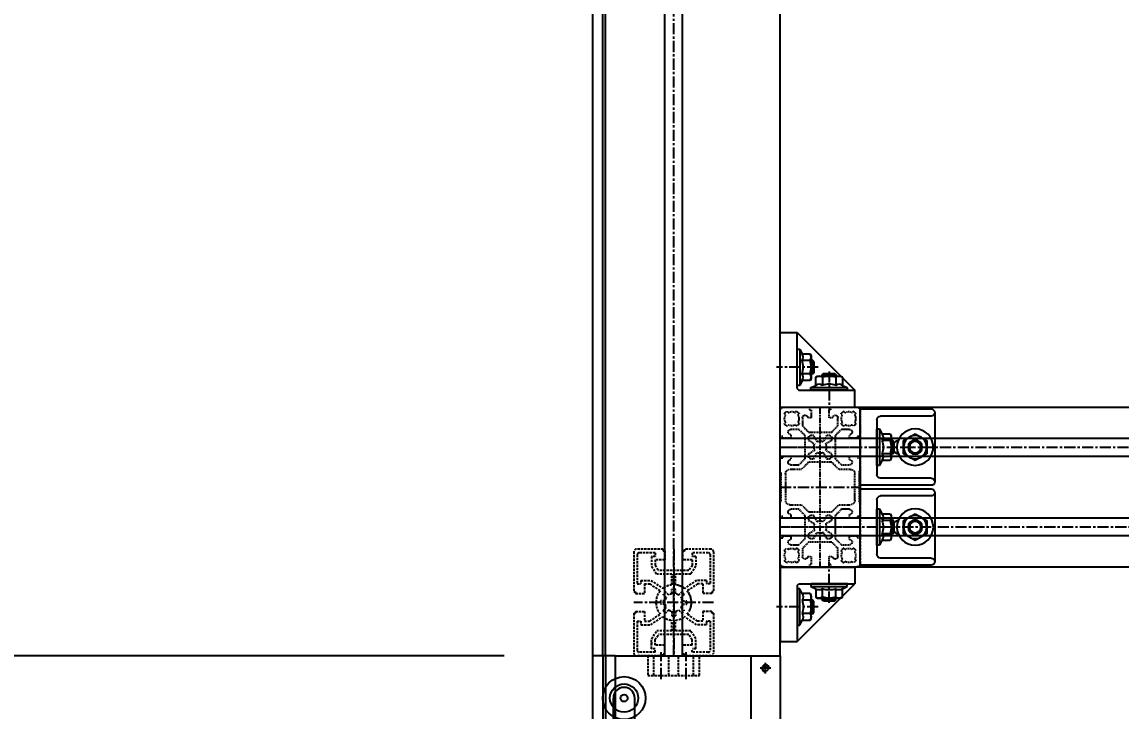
# Model space of a CAD drawing. Header units: inches. Extents: x 0 to 77285, y -118 to 40065.
# Drawn here: x 47100 to 47719, y 16039 to 16427 of the extents above; entities that cross this region are included whole.
import ezdxf

# ---------------------------------------------------------------- set-up
doc = ezdxf.new("R2010")
doc.units = ezdxf.units.IN
doc.header["$LTSCALE"] = 5
doc.header["$MEASUREMENT"] = 0
doc.linetypes.add('CENTER', pattern=[2, 1.25, -0.25, 0.25, -0.25])
doc.linetypes.add('HIDDEN', pattern=[0.375, 0.25, -0.125])
for name, color, linetype in [('11', 1, 'CENTER'), ('22', 2, 'HIDDEN'), ('44', 4, 'Continuous'), ('A', 8, 'Continuous'), ('B', 123, 'Continuous'), ('G', 231, 'Continuous'), ('T', 3, 'Continuous')]:
    doc.layers.add(name, color=color, linetype=linetype)
doc.styles.add('SCI', font='')
doc.styles.get('SCI').set_extended_font_data('Gulim')
doc.dimstyles.new('S', dxfattribs={"dimscale": 100, "dimtxt": 2.5, "dimasz": 2, "dimexe": 1.25, "dimexo": 0.625, "dimgap": -0.625, "dimtad": 1, "dimdec": 8, "dimtxsty": 'SCI', "dimcen": 2.5, "dimclrd": 1, "dimclre": 1, "dimclrt": 7, "dimadec": 8, "dimazin": 2, "dimtfac": 1, "dimtdec": 8, "dimtmove": 0, "dimatfit": 3, "dimfxl": 1, "dimarcsym": 0})
doc.dimstyles.new('SCH', dxfattribs={"dimtxt": 2.5, "dimasz": 2, "dimexe": 1.25, "dimexo": 0.625, "dimtad": 1, "dimdec": 8, "dimtxsty": 'SCI', "dimcen": 2.5, "dimclrd": 4, "dimclre": 4, "dimclrt": 7, "dimadec": 8, "dimazin": 2, "dimtfac": 1, "dimtdec": 8, "dimtmove": 0, "dimatfit": 3, "dimfxl": 1, "dimarcsym": 0})

# ---------------------------------------------------------------- blocks, each defined once
blk = doc.blocks.new('A$C527eae81')
for p, q in [((0, 76.5), (0, 0)), ((34, 76.5), (0, 76.5)), ((34, 76.5), (34, 67.45)), ((106, 76.5), (106, 67.45)), ((170, 76.5), (106, 76.5)), ((170, 76.5), (170, 0)), ((34, 67.45), (46.5, 67.45)), ((46.5, 67.45), (46.5, 38.25)), ((93.5, 67.45), (93.5, 38.25)), ((93.5, 67.45), (106, 67.45)), ((46.5, 38.25), (50, 38.25)), ((90, 38.25), (93.5, 38.25)), ((170, 0), (0, 0))]:
    blk.add_line(p, q)
at = {"color": 7, "linetype": 'Continuous'}
for centre in [(40, 38.25), (100, 38.25)]:
    blk.add_circle(centre, 3.324, dxfattribs=at)
blk.add_arc((70, 38.25), 20, 180, 0)
at = {"layer": '11'}
for p, q in [((70, 8.25), (70, 68.25)), ((-3, 50.5), (23, 50.5)), ((156.9, 50.5), (172.1, 50.5)), ((40, 32.25), (40, 44.25)), ((100, 32.25), (100, 44.25)), ((34, 38.25), (46.5, 38.25)), ((50, 38.25), (90, 38.25)), ((93.5, 38.25), (106, 38.25)), ((-3, 36.5), (23, 36.5)), ((156.9, 36.5), (172.1, 36.5))]:
    blk.add_line(p, q, dxfattribs=at)
at = {"layer": '22'}
for p, q in [((20, 76.5), (20, 0)), ((170, 58), (159, 58)), ((159, 58), (159, 29)), ((20, 54.688), (0, 54.688)), ((159, 54.7), (170, 54.7)), ((0, 46.312), (20, 46.312)), ((159, 46.3), (170, 46.3)), ((20, 40.688), (0, 40.688)), ((159, 40.7), (170, 40.7)), ((0, 32.312), (20, 32.312)), ((159, 32.3), (170, 32.3)), ((159, 29), (170, 29))]:
    blk.add_line(p, q, dxfattribs=at)
blk.add_arc((70, 38.25), 23.5, 180, 0, dxfattribs=at)
at = {"layer": 'T'}
for p, q in [((0, 55.5), (20, 55.5)), ((20, 45.5), (0, 45.5)), ((0, 41.5), (20, 41.5)), ((20, 31.5), (0, 31.5))]:
    blk.add_line(p, q, dxfattribs=at)
at = {"layer": 'T', "linetype": 'Continuous'}
for centre in [(40, 38.25), (100, 38.25)]:
    blk.add_arc(centre, 4, 260.008247, 189.992805, dxfattribs=at)
blk = doc.blocks.new('A$C9156b573')
for p, q in [((0, 0), (0, -16.5)), ((170, 0), (0, 0)), ((170, 0), (170, -16.5)), ((170, -16.5), (0, -16.5))]:
    blk.add_line(p, q)
blk.add_circle((88.5, -8.25), 3.5)
at = {"color": 7, "linetype": 'Continuous'}
for centre in [(35, -8.25), (163, -8.25)]:
    blk.add_circle(centre, 1.62, dxfattribs=at)
at = {"layer": '11'}
for p, q in [((35, -11.25), (35, -5.25)), ((88.5, -13.5), (88.5, -3)), ((163, -11.25), (163, -5.25)), ((32, -8.25), (38, -8.25)), ((83.25, -8.25), (93.75, -8.25)), ((160, -8.25), (166, -8.25))]:
    blk.add_line(p, q, dxfattribs=at)
at = {"layer": '22'}
for p, q in [((20, 0), (20, -5.25)), ((120, -5.25), (120, 0)), ((20, -5.25), (113.62, -5.25)), ((63.5, -16.5), (63.5, -5.25)), ((113.5, -16.5), (113.5, -5.25)), ((113.5, -5.25), (120, -5.25))]:
    blk.add_line(p, q, dxfattribs=at)
at = {"layer": 'T', "linetype": 'Continuous'}
for centre in [(35, -8.25), (163, -8.25)]:
    blk.add_arc(centre, 2, 260.00825, 189.9928, dxfattribs=at)
blk = doc.blocks.new('A$Ce908c1b8')
at = {"color": 7}
for p, q in [((0, 0), (0, 5.5)), ((170, 5.5), (0, 5.5)), ((170, 0), (0, 0)), ((170, 0), (170, 5.5))]:
    blk.add_line(p, q, dxfattribs=at)
at = {"layer": 'G'}
for p, q in [((0, 12.5), (170, 12.5)), ((0, 5.5), (0, 12.5)), ((170, 5.5), (170, 12.5))]:
    blk.add_line(p, q, dxfattribs=at)
blk = doc.blocks.new('A$C24025ef2')
for p, q in [((-6.96, 29.2), (-8.76, 32.34)), ((8.76, 32.34), (6.96, 29.2)), ((-16.67, 29.06), (-15.73, 25.57)), ((15.73, 25.57), (16.67, 29.06)), ((-25.57, 15.73), (-29.06, 16.67)), ((29.06, 16.67), (25.57, 15.73)), ((-32.34, 8.76), (-29.2, 6.96)), ((29.2, 6.96), (32.34, 8.76)), ((-29.2, -6.96), (-32.34, -8.76)), ((32.34, -8.76), (29.2, -6.96)), ((-29.06, -16.67), (-25.57, -15.73)), ((25.57, -15.73), (29.06, -16.67)), ((-15.73, -25.57), (-16.67, -29.06)), ((-8.76, -32.34), (-6.96, -29.2)), ((6.96, -29.2), (8.76, -32.34)), ((16.67, -29.06), (15.73, -25.57))]:
    blk.add_line(p, q)
for radius in [15.5, 12.5]:
    blk.add_circle((0, 0), radius)
at = {"linetype": 'Continuous'}
blk.add_circle((0, 0), 8.5, dxfattribs=at)
for start, end in [(105.15233, 119.84767), (60.15233, 74.84767), (150.15233, 164.84767), (15.15233, 29.84767), (195.15233, 209.84767), (330.15233, 344.84767), (240.15233, 254.84767), (285.15233, 299.84767)]:
    blk.add_arc((0, 0), 33.5, start, end, dxfattribs=at)
for centre, start, end in [((-23.47, 23.47), 254.81248, 15.18752), ((0, 33.18), 209.81248, 330.18752), ((23.47, 23.47), 164.81248, 285.18752), ((-33.18, 0), 299.81248, 60.18752), ((33.18, 0), 119.81248, 240.18752), ((-23.47, -23.47), 344.81248, 105.18752), ((23.47, -23.47), 74.81248, 195.18752), ((0, -33.18), 29.81248, 150.18752)]:
    blk.add_arc(centre, 8.02, start, end)
at = {"layer": '11'}
for p, q in [((0, -34.19), (0, 34.18)), ((-34.19, 0), (34.18, 0))]:
    blk.add_line(p, q, dxfattribs=at)
blk.add_circle((0, 0), 33.19, dxfattribs=at)
blk = doc.blocks.new('A$Cdc005fc0')
for p, q in [((-25.4, 6), (0, 6)), ((-25.4, -6), (0, -6))]:
    blk.add_line(p, q)
for centre, radius in [((-25.4, 0), 12.06), ((-25.4, 0), 7.94), ((0, 0), 12.06), ((0, 0), 7.94), ((-25.4, 0), 1.99), ((0, 0), 1.99)]:
    blk.add_circle(centre, radius)
for centre, start, end in [((-25.4, 0), 90, 270), ((0, 0), 270, 90)]:
    blk.add_arc(centre, 6, start, end)
blk = doc.blocks.new('A$Cbf78d022')
at = {"layer": 'B'}
blk.add_line((170, 100), (70, 100), dxfattribs=at)
blk.add_arc((70, 54.75), 45.25, 90, 270, dxfattribs=at)
for name, p in [('A$Ce908c1b8', (0, 93)), ('A$C527eae81', (0, 16.5)), ('A$C9156b573', (0, 16.5))]:
    blk.add_blockref(name, p)
at = {"layer": '22'}
blk.add_blockref('A$C24025ef2', (70, 54.75), dxfattribs=at)
at = {"layer": 'B'}
for p in [(95.4, 87.94), (146.2, 87.94)]:
    blk.add_blockref('A$Cdc005fc0', p, dxfattribs=at)
blk = doc.blocks.new('E0104-20170619.11435441E')
for p, q in [((-30, 6), (-30, 21)), ((-6, 22.5), (-28.5, 22.5)), ((-28, 10.5), (-28, 19.5)), ((-10.5, 20.5), (-27, 20.5)), ((-10.5, 20.5), (-10.5, 18.5)), ((-6, 22.5), (-6, 21.5)), ((-5, 21.5), (-6, 21.5)), ((-5, 21.5), (-5, 16.5)), ((5, 21.5), (5, 16.5)), ((6, 21.5), (5, 21.5)), ((6, 22.5), (6, 21.5)), ((28.5, 22.5), (6, 22.5)), ((10.5, 20.5), (10.5, 18.5)), ((27, 20.5), (10.5, 20.5)), ((28, 10.5), (28, 19.5)), ((30, 6), (30, 21)), ((-26, 10.5), (-26, 12.5)), ((-26, 12.5), (-20.39, 12.5)), ((-22.39, 12.5), (-24.08, 12.5)), ((-20.39, 12.5), (-16, 9.57)), ((-10.5, 18.5), (-12.5, 18.5)), ((-12.5, 18.5), (-12.5, 12.89)), ((-12.5, 12.89), (-7.95, 6.07)), ((-10.5, 16.5), (-10.5, 13.5)), ((-5, 16.5), (-10.5, 16.5)), ((-10.5, 13.5), (-6.54, 7.56)), ((10.5, 16.5), (5, 16.5)), ((10.5, 13.5), (6.54, 7.56)), ((12.5, 12.89), (7.95, 6.07)), ((12.5, 18.5), (10.5, 18.5)), ((10.5, 16.5), (10.5, 13.5)), ((12.5, 18.5), (12.5, 12.89)), ((20.39, 12.5), (16, 9.57)), ((26, 12.5), (20.39, 12.5)), ((26, 10.5), (26, 12.5)), ((-28, 10.5), (-26, 10.5)), ((-23, 10.5), (-24.08, 10.5)), ((-24, 10.5), (-21, 10.5)), ((-24, 5), (-24, 10.5)), ((-21, 10.5), (-18, 8.5)), ((-18, -8.5), (-18, 8.5)), ((-16, 1), (-16, 9.57)), ((-1, 4.9), (-1, 7.43)), ((1, 4.9), (1, 7.43)), ((16, 1), (16, 9.57)), ((21, 10.5), (18, 8.5)), ((18, -8.5), (18, 8.5)), ((24, 10.5), (21, 10.5)), ((24, 5), (24, 10.5)), ((28, 10.5), (26, 10.5)), ((-30, 6), (-29, 6)), ((-29, 5), (-29, 6)), ((-29, 5), (-24, 5)), ((-16, 1), (-9.95, 1)), ((-4.9, 1), (-7.43, 1)), ((-4.17, 2.76), (-5.96, 4.55)), ((-2.76, 4.17), (-4.55, 5.96)), ((2.76, 4.17), (4.55, 5.96)), ((4.17, 2.76), (5.96, 4.55)), ((4.9, 1), (7.43, 1)), ((9.95, 1), (16, 1)), ((29, 5), (24, 5)), ((29, 5), (29, 6)), ((30, 6), (29, 6)), ((-30, -21), (-30, -6)), ((-30, -6), (-29, -6)), ((-29, -6), (-29, -5)), ((-29, -5), (-24, -5)), ((-24, -10.5), (-24, -5)), ((-16, -9.57), (-16, -1)), ((-16, -1), (-9.95, -1)), ((-12.5, -12.89), (-7.95, -6.07)), ((-4.9, -1), (-7.43, -1)), ((-4.17, -2.76), (-5.96, -4.55)), ((-2.76, -4.17), (-4.55, -5.96)), ((-1, -4.9), (-1, -7.43)), ((1, -4.9), (1, -7.43)), ((2.76, -4.17), (4.55, -5.96)), ((4.17, -2.76), (5.96, -4.55)), ((4.9, -1), (7.43, -1)), ((12.5, -12.89), (7.95, -6.07)), ((9.95, -1), (16, -1)), ((16, -9.57), (16, -1)), ((24, -10.5), (24, -5)), ((29, -5), (24, -5)), ((29, -6), (29, -5)), ((30, -6), (29, -6)), ((30, -21), (30, -6)), ((-28, -19.5), (-28, -10.5)), ((-28, -10.5), (-26, -10.5)), ((-26, -12.5), (-26, -10.5)), ((-24, -10.5), (-21, -10.5)), ((-21, -10.5), (-18, -8.5)), ((-20.39, -12.5), (-16, -9.57)), ((-10.5, -13.5), (-6.54, -7.56)), ((10.5, -13.5), (6.54, -7.56)), ((20.39, -12.5), (16, -9.57)), ((21, -10.5), (18, -8.5)), ((24, -10.5), (21, -10.5)), ((26, -12.5), (26, -10.5)), ((28, -10.5), (26, -10.5)), ((28, -19.5), (28, -10.5)), ((-26, -12.5), (-20.39, -12.5)), ((-12.5, -18.5), (-12.5, -12.89)), ((-10.5, -18.5), (-12.5, -18.5)), ((-10.5, -16.5), (-10.5, -13.5)), ((-5, -16.5), (-10.5, -16.5)), ((-10.5, -20.5), (-10.5, -18.5)), ((-5, -21.5), (-5, -16.5)), ((5, -21.5), (5, -16.5)), ((10.5, -16.5), (5, -16.5)), ((10.5, -16.5), (10.5, -13.5)), ((12.5, -18.5), (10.5, -18.5)), ((10.5, -20.5), (10.5, -18.5)), ((12.5, -18.5), (12.5, -12.89)), ((26, -12.5), (20.39, -12.5)), ((-6, -22.5), (-28.5, -22.5)), ((-10.5, -20.5), (-27, -20.5)), ((-6, -22.5), (-6, -21.5)), ((-5, -21.5), (-6, -21.5)), ((6, -21.5), (5, -21.5)), ((6, -22.5), (6, -21.5)), ((28.5, -22.5), (6, -22.5)), ((27, -20.5), (10.5, -20.5))]:
    blk.add_line(p, q)
for centre, radius, start, end in [((-28.5, 21), 1.5, 90, 180), ((-27, 19.5), 1, 90, 180), ((27, 19.5), 1, 0, 90), ((28.5, 21), 1.5, 0, 90), ((0, 0), 10, 49.14029, 130.85971), ((0, 0), 7.5, 82.33774, 97.66226), ((0, 0), 10, 5.73917, 39.02808), ((0, 0), 10, 142.64398, 174.26083), ((0, 0), 7.5, 172.33774, 187.66226), ((0, 0), 7.5, 127.33774, 142.66226), ((0, 0), 5, 146.53696, 168.46304), ((0, 0), 5, 101.53696, 123.46304), ((0, 0), 5, 56.53696, 78.46304), ((0, 0), 5, 11.53696, 33.46304), ((0, 0), 7.5, 37.33774, 52.66226), ((0, 0), 7.5, 352.33774, 7.66226), ((0, 0), 10, 5.73917, 37.35602), ((0, 0), 10, 185.73917, 217.35602), ((0, 0), 7.5, 217.33774, 232.66226), ((0, 0), 5, 191.53696, 213.46304), ((0, 0), 5, 236.53696, 258.46304), ((0, 0), 5, 281.53696, 303.46304), ((0, 0), 5, 326.53696, 348.46304), ((0, 0), 7.5, 307.33774, 322.66226), ((0, 0), 10, 320.97192, 354.26083), ((0, 0), 10, 322.64398, 354.26083), ((0, 0), 10, 229.14029, 309.26069), ((0, 0), 10, 243.47957, 310.85971), ((0, 0), 7.5, 262.33774, 277.66226), ((-28.5, -21), 1.5, 180, 270), ((-27, -19.5), 1, 180, 270), ((27, -19.5), 1, 270, 0), ((28.5, -21), 1.5, 270, 0)]:
    blk.add_arc(centre, radius, start, end)
at = {"layer": '11'}
for p, q in [((0, -22.5), (0, 22.5)), ((30, 0), (-30, 0))]:
    blk.add_line(p, q, dxfattribs=at)
blk = doc.blocks.new('A$C431c3e12')
for p, q in [((7, -5255), (7, 1375, 0)), ((40.5, -5255), (40.5, 1375, 0)), ((50.5, -5255), (50.5, 1375, 0)), ((105.5, -5255), (105.5, 1375, 0))]:
    blk.add_line(p, q)
at = {"layer": '11'}
blk.add_line((45.5, -5255), (45.5, 1375, 0), dxfattribs=at)
at = {"layer": 'B'}
blk.add_line((5.5, -5255), (5.5, 1375, 0), dxfattribs=at)
at = {"layer": 'G'}
blk.add_line((0, -5255), (0, 1375, 0), dxfattribs=at)
at = {"rotation": 90}
blk.add_blockref('A$Cbf78d022', (105.5, -5425), dxfattribs=at)
at = {"layer": '22', "rotation": 90}
blk.add_blockref('E0104-20170619.11435441E', (45.5, -5225), dxfattribs=at)
blk = doc.blocks.new('A$C47db6cef')
at = {"ltscale": 0.506191}
for p, q in [((16.5, 45), (2, 45)), ((16.5, 43.5), (16.5, 45)), ((28.5, 45), (16.5, 45)), ((17.5, 43.5), (16.5, 43.5)), ((17.5, 39), (17.5, 43.5)), ((27.5, 43.5), (27.5, 39)), ((28.5, 43.5), (27.5, 43.5)), ((28.5, 45), (28.5, 43.5)), ((36.5, 45), (28.5, 45)), ((37, 44.5), (36.5, 45)), ((44.7, 44.5), (37, 44.5)), ((45, 44.2), (44.7, 44.5)), ((45.3, 44.5), (45, 44.2)), ((53, 44.5), (45.3, 44.5)), ((53.5, 45), (53, 44.5)), ((61.5, 45), (53.5, 45)), ((61.5, 43.5), (61.5, 45)), ((73.5, 45), (61.5, 45)), ((62.5, 43.5), (61.5, 43.5)), ((62.5, 39), (62.5, 43.5)), ((72.5, 43.5), (72.5, 39)), ((73.5, 43.5), (72.5, 43.5)), ((73.5, 45), (73.5, 43.5)), ((88, 45), (73.5, 45)), ((0, 43), (0, 28.5)), ((3.05, 40.53), (2.33, 41.26)), ((3.74, 42.67), (4.47, 41.95)), ((8.53, 41.95), (9.26, 42.67)), ((10.67, 41.26), (9.95, 40.53)), ((12.5, 34.5), (12.5, 39)), ((15.5, 39), (17.5, 39)), ((27.5, 39), (29.5, 39)), ((32.5, 39), (32.5, 34.5)), ((35, 33), (35, 39.5)), ((37.5, 42), (52.5, 42)), ((55, 39.5), (55, 33)), ((57.5, 34.5), (57.5, 39)), ((60.5, 39), (62.5, 39)), ((72.5, 39), (74.5, 39)), ((77.5, 39), (77.5, 34.5)), ((80.05, 40.53), (79.33, 41.26)), ((80.74, 42.67), (81.47, 41.95)), ((85.53, 41.95), (86.26, 42.67)), ((87.67, 41.26), (86.95, 40.53)), ((90, 28.5), (90, 43)), ((2.33, 35.74), (3.05, 36.47)), ((4.47, 35.05), (3.74, 34.33)), ((6, 32.5), (10.5, 32.5)), ((9.26, 34.33), (8.53, 35.05)), ((9.95, 36.47), (10.67, 35.74)), ((10.5, 32.5), (14, 29)), ((16, 31), (12.5, 34.5)), ((22.2, 31), (16, 31)), ((22.5, 30.7), (22.2, 31)), ((22.8, 31), (22.5, 30.7)), ((29, 31), (22.8, 31)), ((32.5, 34.5), (29, 31)), ((31, 29), (35, 33)), ((55, 33), (59, 29)), ((61, 31), (57.5, 34.5)), ((67.2, 31), (61, 31)), ((67.5, 30.7), (67.2, 31)), ((67.8, 31), (67.5, 30.7)), ((74, 31), (67.8, 31)), ((77.5, 34.5), (74, 31)), ((76, 29), (79.5, 32.5)), ((79.33, 35.74), (80.05, 36.47)), ((79.5, 32.5), (84, 32.5)), ((81.47, 35.05), (80.74, 34.33)), ((86.26, 34.33), (85.53, 35.05)), ((86.95, 36.47), (87.67, 35.74)), ((0, 28.5), (1.5, 28.5)), ((0, 28.5), (0, 16.5)), ((1.5, 28.5), (1.5, 27.5)), ((1.5, 27.5), (6, 27.5)), ((6, 27.5), (6, 29.5)), ((14, 29), (14, 22.8)), ((16, 26.25), (16, 28)), ((19.47, 24.25), (16, 26.25)), ((17, 29), (18.75, 29)), ((18.75, 29), (20.75, 25.53)), ((24.25, 25.53), (26.25, 29)), ((29, 26.25), (25.53, 24.25)), ((26.25, 29), (28, 29)), ((29, 28), (29, 26.25)), ((31, 16), (31, 29)), ((59, 29), (59, 16)), ((61, 26.25), (61, 28)), ((64.47, 24.25), (61, 26.25)), ((62, 29), (63.75, 29)), ((63.75, 29), (65.75, 25.53)), ((69.25, 25.53), (71.25, 29)), ((74, 26.25), (70.53, 24.25)), ((71.25, 29), (73, 29)), ((74, 28), (74, 26.25)), ((76, 22.8), (76, 29)), ((84, 29.5), (84, 27.5)), ((84, 27.5), (88.5, 27.5)), ((88.5, 28.5), (90, 28.5)), ((88.5, 27.5), (88.5, 28.5)), ((90, 16.5), (90, 28.5)), ((14, 22.8), (14.3, 22.5)), ((14.3, 22.5), (14, 22.2)), ((14, 22.2), (14, 16)), ((16, 18.75), (19.47, 20.75)), ((16, 17), (16, 18.75)), ((20.75, 19.47), (18.75, 16)), ((26.25, 16), (24.25, 19.47)), ((25.53, 20.75), (29, 18.75)), ((29, 18.75), (29, 17)), ((61, 18.75), (64.47, 20.75)), ((61, 17), (61, 18.75)), ((65.75, 19.47), (63.75, 16)), ((71.25, 16), (69.25, 19.47)), ((70.53, 20.75), (74, 18.75)), ((74, 18.75), (74, 17)), ((75.7, 22.5), (76, 22.8)), ((76, 22.2), (75.7, 22.5)), ((76, 16), (76, 22.2)), ((0, 16.5), (0, 2)), ((1.5, 16.5), (0, 16.5)), ((1.5, 17.5), (1.5, 16.5)), ((6, 17.5), (1.5, 17.5)), ((6, 15.5), (6, 17.5)), ((10.5, 12.5), (6, 12.5)), ((14, 16), (10.5, 12.5)), ((12.5, 10.5), (16, 14)), ((16, 14), (22.2, 14)), ((18.75, 16), (17, 16)), ((22.2, 14), (22.5, 14.3)), ((22.5, 14.3), (22.8, 14)), ((22.8, 14), (29, 14)), ((28, 16), (26.25, 16)), ((29, 14), (32.5, 10.5)), ((35, 12), (31, 16)), ((59, 16), (55, 12)), ((57.5, 10.5), (61, 14)), ((61, 14), (67.2, 14)), ((63.75, 16), (62, 16)), ((67.2, 14), (67.5, 14.3)), ((67.5, 14.3), (67.8, 14)), ((67.8, 14), (74, 14)), ((73, 16), (71.25, 16)), ((74, 14), (77.5, 10.5)), ((79.5, 12.5), (76, 16)), ((84, 12.5), (79.5, 12.5)), ((84, 17.5), (84, 15.5)), ((88.5, 17.5), (84, 17.5)), ((88.5, 16.5), (88.5, 17.5)), ((90, 16.5), (88.5, 16.5)), ((90, 2), (90, 16.5)), ((3.05, 8.53), (2.33, 9.26)), ((3.74, 10.67), (4.47, 9.95)), ((8.53, 9.95), (9.26, 10.67)), ((10.67, 9.26), (9.95, 8.53)), ((12.5, 6), (12.5, 10.5)), ((32.5, 10.5), (32.5, 6)), ((35, 5.5), (35, 12)), ((55, 12), (55, 5.5)), ((57.5, 6), (57.5, 10.5)), ((77.5, 10.5), (77.5, 6)), ((80.05, 8.53), (79.33, 9.26)), ((80.74, 10.67), (81.47, 9.95)), ((85.53, 9.95), (86.26, 10.67)), ((87.67, 9.26), (86.95, 8.53)), ((2, 0), (16.5, 0)), ((2.33, 3.74), (3.05, 4.47)), ((4.47, 3.05), (3.74, 2.33)), ((9.26, 2.33), (8.53, 3.05)), ((9.95, 4.47), (10.67, 3.74)), ((17.5, 6), (15.5, 6)), ((16.5, 1.5), (17.5, 1.5)), ((16.5, 0), (16.5, 1.5)), ((16.5, 0), (28.5, 0)), ((17.5, 1.5), (17.5, 6)), ((27.5, 6), (27.5, 1.5)), ((29.5, 6), (27.5, 6)), ((27.5, 1.5), (28.5, 1.5)), ((28.5, 1.5), (28.5, 0)), ((28.5, 0), (35.55, 0)), ((35.55, 0), (36.05, 0.5)), ((36.05, 0.5), (44.7, 0.5)), ((52.5, 3), (37.5, 3)), ((44.7, 0.5), (45, 0.8)), ((45, 0.8), (45.3, 0.5)), ((45.3, 0.5), (53.95, 0.5)), ((53.95, 0.5), (54.45, 0)), ((62.5, 6), (60.5, 6)), ((61.5, 1.5), (62.5, 1.5)), ((61.5, 0), (61.5, 1.5)), ((62.5, 1.5), (62.5, 6)), ((72.5, 6), (72.5, 1.5)), ((74.5, 6), (72.5, 6)), ((72.5, 1.5), (73.5, 1.5)), ((73.5, 1.5), (73.5, 0)), ((79.33, 3.74), (80.05, 4.47)), ((81.47, 3.05), (80.74, 2.33)), ((86.26, 2.33), (85.53, 3.05)), ((86.95, 4.47), (87.67, 3.74))]:
    blk.add_line(p, q, dxfattribs=at)
for p, q in [((54.45, 0), (61.5, 0)), ((61.5, 0), (73.5, 0)), ((73.5, 0), (88, 0))]:
    blk.add_line(p, q)
for centre, radius, start, end in [((2, 43), 2, 90, 180), ((88, 43), 2, 0, 90), ((6.5, 38.5), 5, 123.46304, 146.53696), ((6.5, 38.5), 4, 149.47751, 210.52249), ((6.5, 38.5), 4, 59.47751, 120.52249), ((6.5, 38.5), 5, 33.46304, 56.53696), ((6.5, 38.5), 4, 329.47751, 30.52249), ((14, 39), 1.5, 0, 180), ((31, 39), 1.5, 0, 180), ((37.5, 39.5), 2.5, 90, 180), ((52.5, 39.5), 2.5, 0, 90), ((59, 39), 1.5, 0, 180), ((76, 39), 1.5, 0, 180), ((83.5, 38.5), 5, 123.46304, 146.53696), ((83.5, 38.5), 4, 149.47751, 210.52249), ((83.5, 38.5), 4, 59.47751, 120.52249), ((83.5, 38.5), 5, 33.46304, 56.53696), ((83.5, 38.5), 4, 329.47751, 30.52249), ((6.5, 38.5), 5, 213.46304, 236.53696), ((6.5, 38.5), 4, 239.47751, 300.52249), ((6, 31), 1.5, 90, 270), ((6.5, 38.5), 5, 303.46304, 326.53696), ((83.5, 38.5), 5, 213.46304, 236.53696), ((83.5, 38.5), 4, 239.47751, 300.52249), ((84, 31), 1.5, 270, 90), ((83.5, 38.5), 5, 303.46304, 326.53696), ((17, 28), 1, 90, 180), ((22.5, 22.5), 3.5, 60, 120), ((28, 28), 1, 0, 90), ((62, 28), 1, 90, 180), ((67.5, 22.5), 3.5, 60, 120), ((73, 28), 1, 0, 90), ((22.5, 22.5), 3.5, 150, 210), ((22.5, 22.5), 3.5, 240, 300), ((22.5, 22.5), 3.5, 330, 30), ((67.5, 22.5), 3.5, 150, 210), ((67.5, 22.5), 3.5, 240, 300), ((67.5, 22.5), 3.5, 330, 30), ((6, 14), 1.5, 90, 270), ((17, 17), 1, 180, 270), ((28, 17), 1, 270, 0), ((62, 17), 1, 180, 270), ((73, 17), 1, 270, 0), ((84, 14), 1.5, 270, 90), ((6.5, 6.5), 5, 123.46304, 146.53696), ((6.5, 6.5), 4, 149.47751, 210.52249), ((6.5, 6.5), 4, 59.47751, 120.52249), ((6.5, 6.5), 5, 33.46304, 56.53696), ((6.5, 6.5), 4, 329.47751, 30.52249), ((83.5, 6.5), 5, 123.46304, 146.53696), ((83.5, 6.5), 4, 149.47751, 210.52249), ((83.5, 6.5), 4, 59.47751, 120.52249), ((83.5, 6.5), 5, 33.46304, 56.53696), ((83.5, 6.5), 4, 329.47751, 30.52249), ((2, 2), 2, 180, 270), ((6.5, 6.5), 5, 213.46304, 236.53696), ((6.5, 6.5), 4, 239.47751, 300.52249), ((6.5, 6.5), 5, 303.46304, 326.53696), ((14, 6), 1.5, 180, 0), ((31, 6), 1.5, 180, 0), ((37.5, 5.5), 2.5, 180, 270), ((52.5, 5.5), 2.5, 270, 0), ((59, 6), 1.5, 180, 0), ((76, 6), 1.5, 180, 0), ((83.5, 6.5), 5, 213.46304, 236.53696), ((83.5, 6.5), 4, 239.47751, 300.52249), ((83.5, 6.5), 5, 303.46304, 326.53696), ((88, 2), 2, 270, 0)]:
    blk.add_arc(centre, radius, start, end, dxfattribs=at)
at = {"layer": '11', "ltscale": 0.506191}
for p, q in [((22.5, 45), (22.5, 0)), ((67.5, 0), (67.5, 45)), ((90, 22.5), (0, 22.5))]:
    blk.add_line(p, q, dxfattribs=at)
at = {"layer": '11'}
blk.add_line((45, 45), (45, 0), dxfattribs=at)
at = {"layer": 'A', "ltscale": 0.506191}
for p, q in [((0, 45), (0, 43)), ((2, 45), (0, 45)), ((53.5, 45), (36.5, 45)), ((90, 45), (88, 45)), ((90, 43), (90, 45)), ((0, 2), (0, 0)), ((0, 0), (2, 0)), ((35.55, 0), (54.45, 0)), ((90, 0), (90, 2))]:
    blk.add_line(p, q, dxfattribs=at)
at = {"layer": 'A'}
blk.add_line((88, 0), (90, 0), dxfattribs=at)
blk = doc.blocks.new('af!@$!2^^&&@$aD읾ㅇㄹA$C5BB358B1')
for p, q in [((1.74, 42), (43.74, 42)), ((1.74, 42), (1.74, 0)), ((43.74, 42), (43.74, 32.5)), ((12.24, 32.5), (11.24, 31.5)), ((43.74, 32.5), (11.24, 0)), ((11.24, 31.5), (11.24, 0)), ((12.24, 32.5), (43.74, 32.5)), ((13.99, 32.5), (34.49, 32.5)), ((13.99, 31), (13.99, 32.5)), ((34.49, 31), (13.99, 31)), ((16.73, 29.7), (13.99, 31)), ((34.49, 31), (31.74, 29.7)), ((34.49, 32.5), (34.49, 31)), ((16.73, 25.11), (16.73, 29.7)), ((17.79, 24.5), (16.73, 25.11)), ((20.48, 25.14), (20.48, 29.7)), ((27.99, 25.14), (27.99, 29.7)), ((31.74, 25.11), (30.68, 24.5)), ((31.74, 29.7), (31.74, 25.11)), ((11.24, 24.75), (12.74, 24.75)), ((11.24, 4.04), (11.24, 24.54)), ((12.74, 24.75), (12.74, 4.25)), ((12.74, 24.75), (14.04, 22.01)), ((14.04, 22.01), (18.63, 22.01)), ((30.68, 24.5), (17.79, 24.5)), ((18.63, 22.01), (19.24, 20.94)), ((19.24, 20.94), (19.24, 8.06)), ((20.24, 23.8), (20.24, 24.5)), ((28.24, 23.8), (20.24, 23.8)), ((21.04, 23), (20.24, 23.8)), ((27.44, 23), (21.04, 23)), ((27.44, 23), (28.24, 23.8)), ((28.24, 23.8), (28.24, 24.5)), ((18.59, 18.25), (14.04, 18.25)), ((19.94, 18.5), (19.24, 18.5)), ((19.94, 18.5), (19.94, 10.5)), ((20.74, 17.7), (19.94, 18.5)), ((20.74, 17.7), (20.74, 11.3)), ((14.04, 6.99), (12.74, 4.25)), ((18.59, 10.75), (14.04, 10.75)), ((18.63, 6.99), (14.04, 6.99)), ((19.24, 8.06), (18.63, 6.99)), ((19.94, 10.5), (19.24, 10.5)), ((20.74, 11.3), (19.94, 10.5)), ((12.74, 4.25), (11.24, 4.25)), ((1.74, 0), (11.24, 0))]:
    blk.add_line(p, q)
for centre, radius, start, end in [((18.61, 32.11), 3.06, 232.12112, 307.87888), ((18.61, 27.56), 3.06, 232.12112, 307.87888), ((24.24, 40.32), 11.26, 250.52878, 289.47122), ((24.24, 35.76), 11.26, 250.52878, 289.47122), ((29.87, 32.11), 3.06, 232.12112, 307.87888), ((29.87, 27.56), 3.06, 232.12112, 307.87888), ((11.62, 20.13), 3.06, 322.12112, 37.87888), ((16.18, 20.13), 3.06, 322.12112, 37.87888), ((3.42, 14.5), 11.26, 340.52878, 19.47122), ((7.98, 14.5), 11.26, 340.52878, 19.47122), ((11.62, 8.87), 3.06, 322.12112, 37.87888), ((16.18, 8.87), 3.06, 322.12112, 37.87888)]:
    blk.add_arc(centre, radius, start, end)
at = {"layer": '11'}
for p, q in [((24.24, 20.66), (24.24, 44.03)), ((21.83, 14.5), (0, 14.5))]:
    blk.add_line(p, q, dxfattribs=at)
blk = doc.blocks.new('A$C632A6005')
for p, q in [((-21.5, 0), (-21.5, -40)), ((21.5, 0), (-21.5, 0)), ((21.5, -40.1), (21.5, 0)), ((-17.5, -40), (-17.5, -11.5)), ((-15.5, -9.5), (15.5, -9.5)), ((10.25, -9.5), (-10.25, -9.5)), ((-10.25, -9.5), (-10.25, -11)), ((-10.25, -11), (10.25, -11)), ((-10.25, -11), (-7.51, -12.3)), ((-7.51, -12.3), (-7.51, -16.89)), ((-3.75, -16.86), (-3.75, -12.3)), ((3.76, -16.86), (3.76, -12.3)), ((7.51, -12.3), (10.25, -11)), ((7.51, -16.89), (7.51, -12.3)), ((10.25, -11), (10.25, -9.5)), ((17.5, -40), (17.5, -11.5)), ((-7.51, -16.89), (-6.44, -17.5)), ((-6.44, -17.5), (6.45, -17.5)), ((-4, -18.2), (-4, -17.5)), ((-4, -18.2), (4, -18.2)), ((-3.2, -19), (-4, -18.2)), ((3.2, -19), (4, -18.2)), ((4, -18.2), (4, -17.5)), ((6.45, -17.5), (7.51, -16.89)), ((-3.75, -24.5), (-7.5, -31)), ((3.75, -24.5), (-3.75, -24.5)), ((-3.2, -19), (3.2, -19)), ((7.51, -31), (3.75, -24.5)), ((-7.5, -31), (-3.75, -37.5)), ((3.75, -37.5), (7.51, -31)), ((-19.5, -42), (19.6, -42)), ((-3.75, -37.5), (3.75, -37.5))]:
    blk.add_line(p, q)
for radius in [10.25, 6.5, 4, 3.2]:
    blk.add_circle((0, -31), radius)
for centre, radius, start, end in [((-15.5, -11.5), 2, 89.99999, 180.00003), ((-5.63, -9.89), 3.06, 232.12112, 307.87888), ((0, -1.68), 11.26, 250.52878, 289.47122), ((5.63, -9.89), 3.06, 232.12112, 307.87888), ((15.5, -11.5), 2, 0.00001, 89.99999), ((-5.63, -14.44), 3.06, 232.12112, 307.87888), ((0, -6.24), 11.26, 250.52878, 289.47122), ((5.63, -14.44), 3.06, 232.12112, 307.87888), ((0, -22.5), 4.1, 121.38856, 166.72724), ((0, -22.5), 4.1, 13.27276, 58.61144), ((-19.5, -40), 2, 180.00003, 270.00001), ((-19.5, -40), 2, 270.00001, 0.00002), ((19.5, -40), 2, 180.00003, 270.00001), ((19.6, -40.1), 1.9, 270.00001, 0.00002)]:
    blk.add_arc(centre, radius, start, end)
blk = doc.blocks.new('A$Cfa3f9974')
for p, q in [((-45, 0), (45, 0)), ((-45, -705, 0), (-45, 0)), ((45, 0), (45, -705, 0))]:
    blk.add_line(p, q)
at = {"layer": '11'}
for p, q in [((-22.5, -705, 0), (-22.5, 0)), ((22.5, 0), (22.5, -705, 0))]:
    blk.add_line(p, q, dxfattribs=at)
at = {"layer": 'A'}
for p, q in [((-27.5, -705, 0), (-27.5, 0)), ((-17.5, -705, 0), (-17.5, 0)), ((17.5, 0), (17.5, -705, 0)), ((27.5, 0), (27.5, -705, 0))]:
    blk.add_line(p, q, dxfattribs=at)
at = {"layer": '22', "xscale": -1}
blk.add_blockref('A$C47db6cef', (45, -45), dxfattribs=at)
at = {"layer": '44', "extrusion": (0, 0, -1), "zscale": -1}
blk.add_blockref('af!@$!2^^&&@$aD읾ㅇㄹA$C5BB358B1', (43.26, -42), dxfattribs=at)
at = {"layer": '44', "extrusion": (0, 0, -1), "xscale": -1, "zscale": -1}
blk.add_blockref('af!@$!2^^&&@$aD읾ㅇㄹA$C5BB358B1', (-43.26, -42), dxfattribs=at)
at = {"layer": '44', "xscale": -1}
for p in [(-22.5, -45), (22.5, -45)]:
    blk.add_blockref('A$C632A6005', p, dxfattribs=at)
blk = doc.blocks.new('*D555')
at = {"color": 1, "lineweight": -2, "transparency": 16777216}
for p, q in [((47371.41, 18610.55), (46764.79, 18610.55)), ((46864.79, 16230.55), (46864.79, 18450.55)), ((46814.79, 17687.22), (46509.47, 17687.22)), ((46509.47, 17687.22), (46509.47, 16993.88)), ((46814.79, 16993.88), (46814.79, 17687.22)), ((46509.47, 16993.88), (46814.79, 16993.88)), ((47371.41, 16070.55), (46764.79, 16070.55))]:
    blk.add_line(p, q, dxfattribs=at)
at = {"color": 1, "transparency": 16777216}
for points in [[(46838.13, 18450.55), (46891.46, 18450.55), (46864.79, 18610.55)], [(46838.13, 16230.55), (46891.46, 16230.55), (46864.79, 16070.55)]]:
    blk.add_solid(points, dxfattribs=at)
at = {"layer": 'Defpoints', "color": 0, "transparency": 16777216}
for p in [(46864.79, 18610.55), (47421.41, 18610.55, 0), (47421.41, 16070.55)]:
    blk.add_point(p, dxfattribs=at)
at = {"color": 7, "transparency": 16777216, "insert": (46662.13, 17340.55), "char_height": 200, "attachment_point": 5, "rotation": 90, "style": 'SCI'}
blk.add_mtext('2540', dxfattribs=at)
blk = doc.blocks.new('*D568')
at = {"color": 4, "lineweight": -2, "transparency": 16777216}
for p, q in [((47371.41, 22980.55), (46045.66, 22980.55)), ((46145.66, 16060.55), (46145.66, 22820.55)), ((47371.41, 15900.55), (46045.66, 15900.55))]:
    blk.add_line(p, q, dxfattribs=at)
at = {"color": 4, "transparency": 16777216}
for points in [[(46118.99, 22820.55), (46172.33, 22820.55), (46145.66, 22980.55)], [(46118.99, 16060.55), (46172.33, 16060.55), (46145.66, 15900.55)]]:
    blk.add_solid(points, dxfattribs=at)
at = {"layer": 'Defpoints', "color": 0, "transparency": 16777216}
for p in [(46145.66, 22980.55), (47421.41, 22980.55, 0), (47421.41, 15900.55)]:
    blk.add_point(p, dxfattribs=at)
at = {"color": 7, "transparency": 16777216, "insert": (45993, 19440.55), "char_height": 200, "attachment_point": 5, "rotation": 90, "style": 'SCI'}
blk.add_mtext('7080', dxfattribs=at)

msp = doc.modelspace()

# ---------------------------------------------------------------- block references
msp.add_blockref('A$C431c3e12', (47421.41034076, 21325.55047629))
at = {"rotation": 90}
msp.add_blockref('A$Cfa3f9974', (47526.91034076, 16165.55047629), dxfattribs=at)

# ---------------------------------------------------------------- dimensions: what is measured, and where the dimension line sits
for base, p1, p2, dimstyle, picture, middle in [((46145.6590281645, 22980.5504762947), (47421.4103407562, 15900.5504762947), (47421.4103407562, 22980.5504762947, 0.0000000034), 'SCH', '*D568', (45992.995912319, 19440.5504762947)), ((46864.7948811539, 18610.5504762947), (47421.4103407562, 16070.5504762947), (47421.4103407562, 18610.5504762947, 0.0000000013), 'S', '*D555', (46662.1317653084, 17340.5504762947))]:
    dim = msp.add_linear_dim(base=base, p1=p1, p2=p2, angle=90, dimstyle=dimstyle, override={"dimscale": 80})
    dim.commit()
    dim.dimension.update_dxf_attribs({"geometry": picture, "text_midpoint": middle})

doc.saveas('drawing.dxf')
